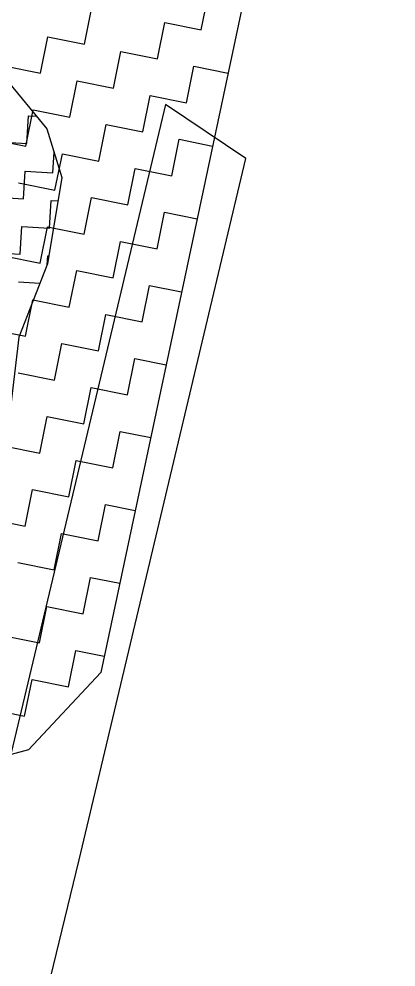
# Model space of a CAD drawing. Header units: metres. Extents: x 278801 to 279668, y 2074665 to 2075564.
# Drawn here: x 279647.42 to 279663.26, y 2075112.54 to 2075152.34 of the extents above; entities that cross this region are included whole.
import ezdxf

# ---------------------------------------------------------------- set-up
doc = ezdxf.new("R2010")
doc.units = ezdxf.units.M
for name, color, linetype in [('OFF', 1, 'Continuous'), ('POLY_HATCH', 12, 'Continuous'), ('POLY_ROAD', 30, 'Continuous'), ('V_BOUND_LINE', 7, 'Continuous')]:
    doc.layers.add(name, color=color, linetype=linetype)

msp = doc.modelspace()

# ---------------------------------------------------------------- linework, layer by layer
at = {"layer": 'OFF'}
msp.add_line((279656.943, 2075146.482), (279653.571, 2075148.741), dxfattribs=at)
at = {"layer": 'POLY_HATCH'}
for p, q in [((279663.258, 2075183.284), (279650.857, 2075124.909)), ((279646.835, 2075149.856), (279648.593, 2075147.731)), ((279648.593, 2075147.731), (279649.221, 2075145.677)), ((279649.221, 2075145.677), (279648.617, 2075142.061)), ((279648.617, 2075142.061), (279647.417, 2075138.987)), ((279647.417, 2075138.987), (279646.884, 2075134.485)), ((279650.857, 2075124.909), (279647.823, 2075121.661)), ((279647.823, 2075121.661), (279646.251, 2075121.236))]:
    msp.add_line(p, q, dxfattribs=at)
at = {"layer": 'POLY_HATCH', "linetype": 'Continuous'}
for p, q in [((279655.076, 2075151.884), (279655.386, 2075153.416)), ((279650.168, 2075151.281), (279650.478, 2075152.813)), ((279653.234, 2075150.661), (279653.543, 2075152.193)), ((279653.543, 2075152.193), (279655.076, 2075151.884)), ((279648.326, 2075150.058), (279648.636, 2075151.591)), ((279648.636, 2075151.591), (279650.168, 2075151.281)), ((279651.391, 2075149.438), (279651.701, 2075150.971)), ((279651.701, 2075150.971), (279653.234, 2075150.661)), ((279646.794, 2075150.368), (279648.326, 2075150.058)), ((279654.456, 2075148.819), (279654.766, 2075150.351)), ((279654.766, 2075150.351), (279656.2, 2075150.061)), ((279649.549, 2075148.216), (279649.859, 2075149.748)), ((279649.859, 2075149.748), (279651.391, 2075149.438)), ((279652.614, 2075147.596), (279652.924, 2075149.128)), ((279652.924, 2075149.128), (279654.456, 2075148.819)), ((279647.706, 2075146.993), (279648.016, 2075148.526)), ((279648.016, 2075148.526), (279649.549, 2075148.216)), ((279647.752, 2075147.112), (279647.824, 2075148.274)), ((279647.824, 2075148.274), (279648.161, 2075148.253)), ((279650.771, 2075146.373), (279651.081, 2075147.906)), ((279651.081, 2075147.906), (279652.614, 2075147.596)), ((279646.174, 2075147.303), (279647.706, 2075146.993)), ((279646.59, 2075147.184), (279647.752, 2075147.112)), ((279653.836, 2075145.754), (279654.146, 2075147.286)), ((279654.146, 2075147.286), (279655.55, 2075147.002)), ((279648.841, 2075145.878), (279648.895, 2075146.741)), ((279648.929, 2075145.151), (279649.239, 2075146.683)), ((279649.239, 2075146.683), (279650.771, 2075146.373)), ((279647.607, 2075144.788), (279647.679, 2075145.95)), ((279647.679, 2075145.95), (279648.841, 2075145.878)), ((279651.994, 2075144.531), (279652.304, 2075146.063)), ((279652.304, 2075146.063), (279653.836, 2075145.754)), ((279647.396, 2075145.461), (279648.929, 2075145.151)), ((279646.445, 2075144.861), (279647.607, 2075144.788)), ((279648.696, 2075143.554), (279648.769, 2075144.716)), ((279648.769, 2075144.716), (279649.057, 2075144.698)), ((279650.152, 2075143.308), (279650.461, 2075144.841)), ((279650.461, 2075144.841), (279651.994, 2075144.531)), ((279653.217, 2075142.689), (279653.526, 2075144.221)), ((279653.526, 2075144.221), (279654.9, 2075143.943)), ((279647.462, 2075142.464), (279647.535, 2075143.626)), ((279647.535, 2075143.626), (279648.696, 2075143.554)), ((279648.309, 2075142.086), (279648.619, 2075143.618)), ((279648.619, 2075143.618), (279650.152, 2075143.308)), ((279651.374, 2075141.466), (279651.684, 2075142.998)), ((279651.684, 2075142.998), (279653.217, 2075142.689)), ((279646.3, 2075142.537), (279647.462, 2075142.464)), ((279646.777, 2075142.396), (279648.309, 2075142.086)), ((279648.601, 2075142.02), (279648.624, 2075142.392)), ((279648.624, 2075142.392), (279648.672, 2075142.389)), ((279649.532, 2075140.243), (279649.842, 2075141.776)), ((279649.842, 2075141.776), (279651.374, 2075141.466)), ((279647.39, 2075141.302), (279648.299, 2075141.245)), ((279652.597, 2075139.624), (279652.907, 2075141.156)), ((279652.907, 2075141.156), (279654.25, 2075140.884)), ((279647.689, 2075139.021), (279647.999, 2075140.553)), ((279647.999, 2075140.553), (279649.532, 2075140.243)), ((279650.754, 2075138.401), (279651.064, 2075139.933)), ((279651.064, 2075139.933), (279652.597, 2075139.624)), ((279646.157, 2075139.331), (279647.689, 2075139.021)), ((279648.912, 2075137.178), (279649.222, 2075138.711)), ((279649.222, 2075138.711), (279650.754, 2075138.401)), ((279651.977, 2075136.558), (279652.287, 2075138.091)), ((279652.287, 2075138.091), (279653.601, 2075137.825)), ((279647.379, 2075137.488), (279648.912, 2075137.178)), ((279650.135, 2075135.336), (279650.445, 2075136.868)), ((279650.445, 2075136.868), (279651.977, 2075136.558)), ((279648.292, 2075134.113), (279648.602, 2075135.646)), ((279648.602, 2075135.646), (279650.135, 2075135.336)), ((279651.357, 2075133.493), (279651.667, 2075135.026)), ((279651.667, 2075135.026), (279652.951, 2075134.766)), ((279646.76, 2075134.423), (279648.292, 2075134.113)), ((279649.515, 2075132.271), (279649.825, 2075133.803)), ((279649.825, 2075133.803), (279651.357, 2075133.493)), ((279647.672, 2075131.048), (279647.982, 2075132.581)), ((279647.982, 2075132.581), (279649.515, 2075132.271)), ((279650.737, 2075130.428), (279651.047, 2075131.961)), ((279651.047, 2075131.961), (279652.301, 2075131.707)), ((279646.14, 2075131.358), (279647.672, 2075131.048)), ((279648.895, 2075129.206), (279649.205, 2075130.738)), ((279649.205, 2075130.738), (279650.737, 2075130.428)), ((279647.363, 2075129.516), (279648.895, 2075129.206)), ((279650.118, 2075127.363), (279650.428, 2075128.896)), ((279650.428, 2075128.896), (279651.651, 2075128.649)), ((279648.275, 2075126.141), (279648.585, 2075127.673)), ((279648.585, 2075127.673), (279650.118, 2075127.363)), ((279646.743, 2075126.451), (279648.275, 2075126.141)), ((279649.498, 2075124.298), (279649.808, 2075125.831)), ((279649.808, 2075125.831), (279651.001, 2075125.59)), ((279647.656, 2075123.076), (279647.965, 2075124.608)), ((279647.965, 2075124.608), (279649.498, 2075124.298)), ((279646.123, 2075123.386), (279647.656, 2075123.076))]:
    msp.add_line(p, q, dxfattribs=at)
at = {"layer": 'POLY_ROAD'}
msp.add_line((279653.571, 2075148.741), (279637.073, 2075079.681), dxfattribs=at)
at = {"layer": 'V_BOUND_LINE', "ltscale": 10}
for p, q in [((279649.939, 2075117.044), (279656.943, 2075146.482)), ((279625.815, 2075017.224), (279649.939, 2075117.044))]:
    msp.add_line(p, q, dxfattribs=at)

doc.saveas('drawing.dxf')
